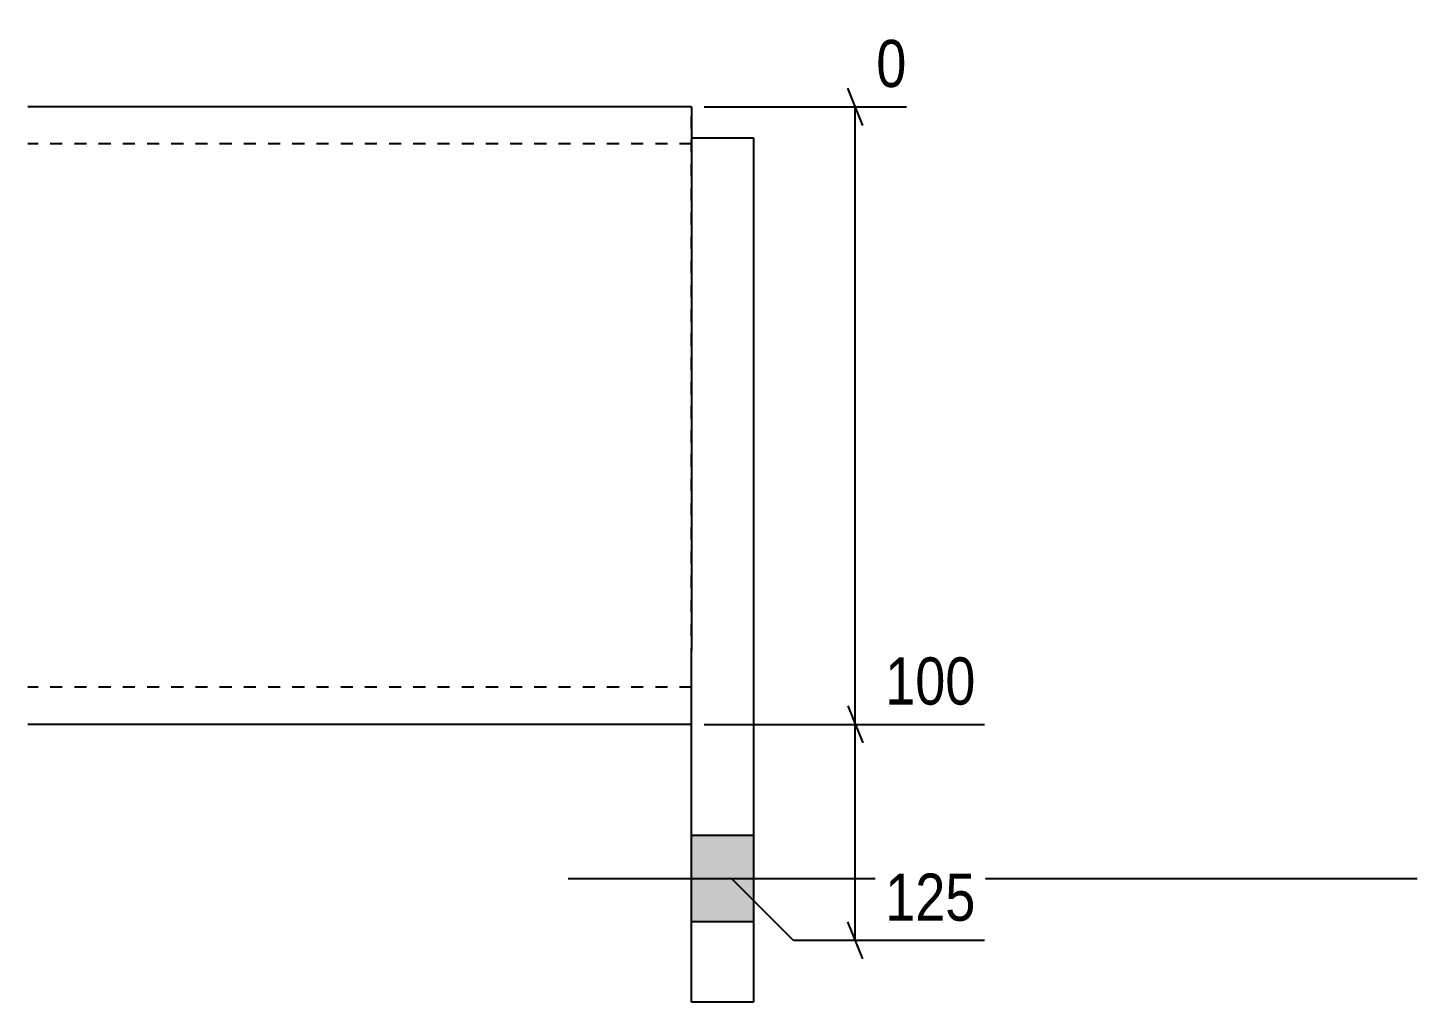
# Model space of a CAD drawing. Header units: millimetres. Extents: x 2 to 23428, y 2 to 783.
# Drawn here: x 15362.7 to 15587.7, y 4.8 to 162.6 of the extents above; entities that cross this region are included whole.
import ezdxf

# ---------------------------------------------------------------- set-up
doc = ezdxf.new("R2010")
doc.units = ezdxf.units.MM
doc.linetypes.add('DXK_LINE_DOT2', pattern=[3.9198, 1.9599, -1.9599])
doc.layers.add('MÅLSÆTNING', color=7, linetype='Continuous')
doc.layers.add('STÅL', color=7, linetype='Continuous')
doc.styles.add('Arial Narrow', font='ARIALN.TTF', dxfattribs={"height": 0.2})

msp = doc.modelspace()

# ---------------------------------------------------------------- hatches: boundary and pattern name
at = {"layer": 'STÅL', "linetype": 'Continuous'}
msp.add_hatch(color=96, dxfattribs=at).paths.add_polyline_path([(15480.25, 17.8), (15480.25, 31.8), (15470.25, 31.8), (15470.25, 17.8)])
msp.add_hatch(color=96, dxfattribs=at).paths.add_polyline_path([(15480.25, 17.8), (15480.25, 31.8), (15470.25, 31.8), (15470.25, 17.8)])

# ---------------------------------------------------------------- linework, layer by layer
at = {"layer": 'MÅLSÆTNING', "color": 7, "linetype": 'Continuous'}
for p, q in [((15497.95, 146.8), (15495.55, 152.8)), ((15472.25, 149.8), (15505.02, 149.8)), ((15496.75, 49.8), (15496.75, 149.8)), ((15495.55, 52.8), (15497.95, 46.8)), ((15495.55, 52.8), (15497.95, 46.8)), ((15472.25, 49.8), (15517.68, 49.8)), ((15472.25, 49.8), (15517.68, 49.8)), ((15496.75, 14.8), (15496.75, 49.8)), ((15476.75, 24.8), (15472.25, 24.8)), ((15486.75, 14.8), (15476.75, 24.8)), ((15497.95, 11.8), (15495.55, 17.8)), ((15517.68, 14.8), (15486.75, 14.8))]:
    msp.add_line(p, q, dxfattribs=at)
at = {"layer": 'STÅL', "color": 2, "linetype": 'Continuous'}
for p, q in [((15470.25, 149.8), (15362.75, 149.8)), ((15470.25, 149.8), (15470.25, 148.89)), ((15470.25, 148.89), (15470.25, 137.8)), ((15470.25, 144.8), (15480.25, 144.8)), ((15480.25, 144.8), (15480.25, 4.8)), ((15470.25, 137.8), (15470.25, 61.8)), ((15470.25, 52.32), (15470.25, 61.8)), ((15470.25, 4.8), (15470.25, 52.32)), ((15470.25, 49.8), (15362.75, 49.8)), ((15480.25, 4.8), (15470.25, 4.8))]:
    msp.add_line(p, q, dxfattribs=at)
at = {"layer": 'STÅL', "color": 7, "linetype": 'DXK_LINE_DOT2'}
for p, q in [((15470.25, 146.29), (15470.25, 149.8)), ((15470.25, 52.32), (15470.25, 144.8)), ((15470.25, 143.8), (15362.75, 143.8)), ((15470.25, 55.8), (15362.75, 55.8)), ((15470.25, 50.71), (15470.25, 52.32)), ((15470.25, 49.8), (15470.25, 50.71))]:
    msp.add_line(p, q, dxfattribs=at)
at = {"layer": 'STÅL', "color": 96, "linetype": 'Continuous'}
for p, q in [((15480.25, 31.8), (15470.25, 31.8)), ((15480.25, 31.8), (15470.25, 31.8)), ((15587.75, 24.8), (15450.25, 24.8)), ((15587.75, 24.8), (15450.25, 24.8)), ((15480.25, 17.8), (15470.25, 17.8)), ((15480.25, 17.8), (15470.25, 17.8))]:
    msp.add_line(p, q, dxfattribs=at)

# ---------------------------------------------------------------- wipeouts: each hides what was drawn before it
at = {"color": 0, "linetype": 'Continuous'}
msp.add_wipeout([(15517.83, 51.4), (15517.83, 62.6), (15500, 62.6), (15500, 51.4)], dxfattribs=at).dxf.layer = 'MÅLSÆTNING'

# ---------------------------------------------------------------- next in the draw order: texts
at = {"layer": 'MÅLSÆTNING', "color": 3, "linetype": 'Continuous', "style": 'Arial Narrow'}
msp.add_text('100', height=7.635, dxfattribs=at).set_placement((15501.6, 53))

# ---------------------------------------------------------------- next in the draw order: wipeouts: each hides what was drawn before it
at = {"color": 0, "linetype": 'Continuous'}
for points in [[(15506.62, 151.4), (15506.62, 162.6), (15498.55, 162.6), (15498.55, 151.4)], [(15517.83, 16.4), (15517.83, 27.6), (15500, 27.6), (15500, 16.4)]]:
    msp.add_wipeout(points, dxfattribs=at).dxf.layer = 'MÅLSÆTNING'

# ---------------------------------------------------------------- next in the draw order: texts
at = {"layer": 'MÅLSÆTNING', "color": 3, "linetype": 'Continuous', "style": 'Arial Narrow'}
for s, height, p in [('0', 7.64, (15500.15, 153)), ('125', 7.635, (15501.6, 18))]:
    msp.add_text(s, height=height, dxfattribs=at).set_placement(p)

doc.saveas('drawing.dxf')
